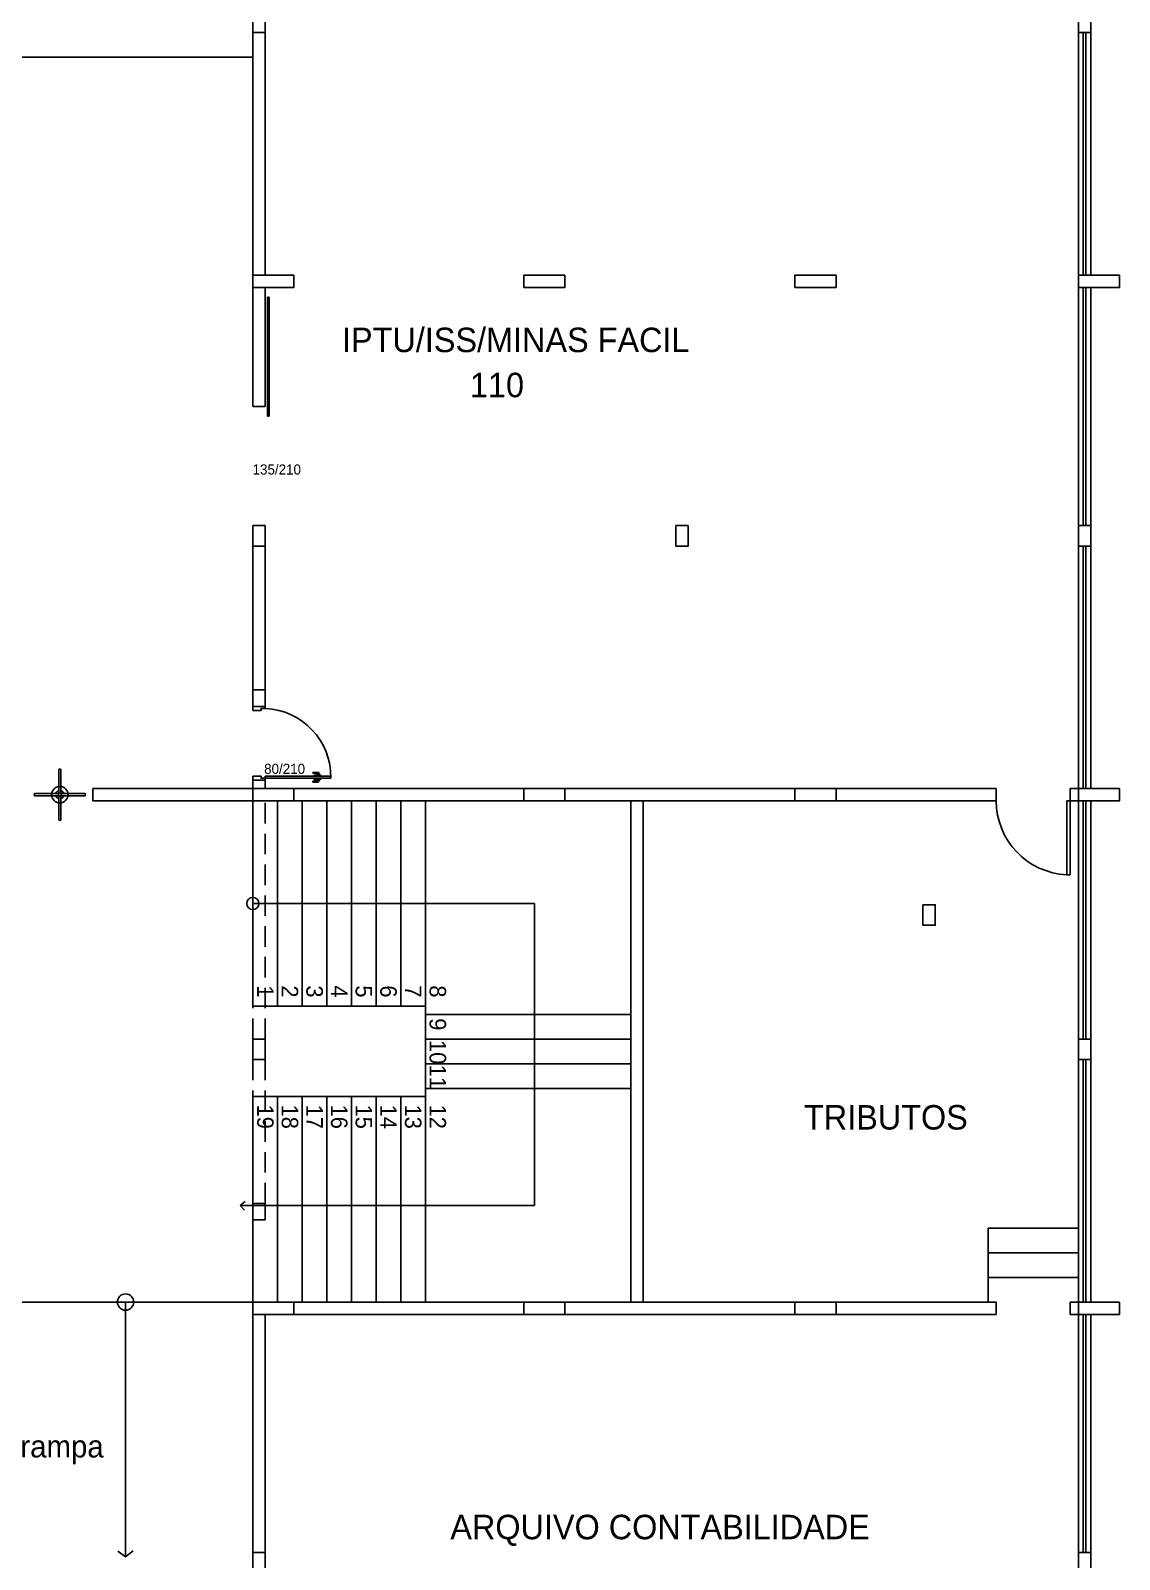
# Model space of a CAD drawing. Header units: inches. Extents: x 1211 to 1586, y 4594 to 4984.
# Drawn here: x 1349.87 to 1363.13, y 4635.41 to 4654.02 of the extents above; entities that cross this region are included whole.
import ezdxf

# ---------------------------------------------------------------- set-up
doc = ezdxf.new("R2010")
doc.units = ezdxf.units.IN
doc.header["$MEASUREMENT"] = 0
doc.linetypes.add('HIDDEN', pattern=[0.375, 0.25, -0.125])
for name, color, linetype in [('.5', 5, 'Continuous'), ('0.1', 1, 'Continuous'), ('0.8', 8, 'Continuous'), ('01', 1, 'Continuous'), ('02', 2, 'Continuous'), ('1', 1, 'Continuous'), ('Vão', 2, 'Continuous')]:
    doc.layers.add(name, color=color, linetype=linetype)

# ---------------------------------------------------------------- blocks, each defined once
blk = doc.blocks.new('A$C651E2A38')
at = {"layer": '0.1'}
for p, q in [((0.875, 0.95), (0.85, 0.95)), ((0.85, 0.95), (0.85, 0.15)), ((0.875, 0.15), (0.875, 0.95)), ((0.804, 0.794), (0.804, 0.73)), ((0.828, 0.804), (0.814, 0.804)), ((0.814, 0.73), (0.814, 0.794)), ((0.814, 0.794), (0.828, 0.794)), ((0.897, 0.804), (0.911, 0.804)), ((0.911, 0.794), (0.897, 0.794)), ((0.911, 0.73), (0.911, 0.794)), ((0.921, 0.794), (0.921, 0.73)), ((0.804, 0.73), (0.814, 0.73)), ((0.921, 0.73), (0.911, 0.73)), ((0.85, 0.15), (0.875, 0.15))]:
    blk.add_line(p, q, dxfattribs=at)
for points in [[(0.828, 0.817), (0.836, 0.817), (0.836, 0.777), (0.828, 0.777)], [(0.85, 0.825), (0.836, 0.825), (0.836, 0.747), (0.85, 0.747)], [(0.875, 0.825), (0.889, 0.825), (0.889, 0.747), (0.875, 0.747)], [(0.897, 0.817), (0.889, 0.817), (0.889, 0.777), (0.897, 0.777)]]:
    blk.add_lwpolyline(points, close=True, dxfattribs=at)
for points in [[(0, 0), (0.05, 0), (0.05, 0.1), (0.025, 0.1), (0.025, 0.15), (0, 0.15)], [(0.9, 0), (0.85, 0), (0.85, 0.1), (0.875, 0.1), (0.875, 0.15), (0.9, 0.15)]]:
    blk.add_lwpolyline(points, dxfattribs=at)
for centre, radius, start, end in [((0.862, 0.112), 0.838, 89.1457, 177.3829), ((0.814, 0.794), 0.01, 90, 180), ((0.911, 0.794), 0.01, 0, 90)]:
    blk.add_arc(centre, radius, start, end, dxfattribs=at)

msp = doc.modelspace()

# ---------------------------------------------------------------- linework, layer by layer
at = {"layer": '.5'}
for points in [[(1352.7258, 4654.2461), (1352.7258, 4653.9961), (1352.5758, 4653.9961), (1352.5758, 4654.2461), (1352.7258, 4654.2461)], [(1362.7758, 4654.2461), (1362.7758, 4653.9961), (1362.6258, 4653.9961), (1362.6258, 4654.2461), (1362.7758, 4654.2461)], [(1353.0758, 4651.0461), (1352.5758, 4651.0461), (1352.5758, 4650.8961), (1353.0758, 4650.8961), (1353.0758, 4651.0461)], [(1356.3758, 4651.0461), (1355.8758, 4651.0461), (1355.8758, 4650.8961), (1356.3758, 4650.8961), (1356.3758, 4651.0461)], [(1359.6758, 4651.0461), (1359.1758, 4651.0461), (1359.1758, 4650.8961), (1359.6758, 4650.8961), (1359.6758, 4651.0461)], [(1363.1258, 4651.0461), (1362.6258, 4651.0461), (1362.6258, 4650.8961), (1363.1258, 4650.8961), (1363.1258, 4651.0461)], [(1352.7258, 4647.9961), (1352.7258, 4647.7461), (1352.5758, 4647.7461), (1352.5758, 4647.9961), (1352.7258, 4647.9961)], [(1357.8758, 4647.9961), (1357.8758, 4647.7461), (1357.7258, 4647.7461), (1357.7258, 4647.9961), (1357.8758, 4647.9961)], [(1362.7758, 4647.9961), (1362.7758, 4647.7461), (1362.6258, 4647.7461), (1362.6258, 4647.9961), (1362.7758, 4647.9961)], [(1353.0758, 4644.7961), (1352.5758, 4644.7961), (1352.5758, 4644.6461), (1353.0758, 4644.6461), (1353.0758, 4644.7961)], [(1356.3758, 4644.7961), (1355.8758, 4644.7961), (1355.8758, 4644.6461), (1356.3758, 4644.6461), (1356.3758, 4644.7961)], [(1359.6758, 4644.7961), (1359.1758, 4644.7961), (1359.1758, 4644.6461), (1359.6758, 4644.6461), (1359.6758, 4644.7961)], [(1363.1258, 4644.7961), (1362.6258, 4644.7961), (1362.6258, 4644.6461), (1363.1258, 4644.6461), (1363.1258, 4644.7961)], [(1352.7258, 4641.7461), (1352.7258, 4641.4961), (1352.5758, 4641.4961), (1352.5758, 4641.7461), (1352.7258, 4641.7461)], [(1362.7758, 4641.7461), (1362.7758, 4641.4961), (1362.6258, 4641.4961), (1362.6258, 4641.7461), (1362.7758, 4641.7461)], [(1353.0758, 4638.5461), (1352.5758, 4638.5461), (1352.5758, 4638.3961), (1353.0758, 4638.3961), (1353.0758, 4638.5461)], [(1356.3758, 4638.5461), (1355.8758, 4638.5461), (1355.8758, 4638.3961), (1356.3758, 4638.3961), (1356.3758, 4638.5461)], [(1359.6758, 4638.5461), (1359.1758, 4638.5461), (1359.1758, 4638.3961), (1359.6758, 4638.3961), (1359.6758, 4638.5461)], [(1363.1258, 4638.5461), (1362.6258, 4638.5461), (1362.6258, 4638.3961), (1363.1258, 4638.3961), (1363.1258, 4638.5461)], [(1352.7258, 4635.4961), (1352.7258, 4635.2461), (1352.5758, 4635.2461), (1352.5758, 4635.4961), (1352.7258, 4635.4961)], [(1362.7758, 4635.4961), (1362.7758, 4635.2461), (1362.6258, 4635.2461), (1362.6258, 4635.4961), (1362.7758, 4635.4961)]]:
    msp.add_lwpolyline(points, dxfattribs=at)
at = {"layer": '.5', "elevation": 0}
msp.add_lwpolyline([(1360.7328, 4643.3822), (1360.7328, 4643.1322), (1360.8828, 4643.1322), (1360.8828, 4643.3822), (1360.7328, 4643.3822)], dxfattribs=at)
for p, q in [((1352.5758, 4651.0461), (1352.5758, 4653.9961)), ((1352.7258, 4651.0461), (1352.7258, 4653.9961)), ((1362.6258, 4653.9961), (1362.6258, 4654.0461)), ((1352.5758, 4650.8961), (1352.5758, 4651.0461)), ((1352.5758, 4650.8961), (1352.5758, 4649.4461)), ((1352.7258, 4650.8961), (1352.5758, 4650.8961)), ((1352.7258, 4649.4461), (1352.7258, 4650.8961)), ((1352.7258, 4649.4461), (1352.5758, 4649.4461)), ((1352.5758, 4647.7461), (1352.5758, 4645.9961)), ((1352.7258, 4645.9961), (1352.7258, 4647.7461)), ((1352.7258, 4645.9961), (1352.5758, 4645.9961)), ((1352.5758, 4645.9961), (1352.5758, 4645.7961)), ((1352.7258, 4645.7961), (1352.7258, 4645.9961)), ((1352.7258, 4645.7961), (1352.5758, 4645.7961)), ((1352.5758, 4642.1461), (1352.5758, 4644.6461)), ((1361.6258, 4644.7961), (1352.7258, 4644.7961)), ((1361.6258, 4644.6461), (1352.7258, 4644.6461)), ((1352.8758, 4642.1461), (1352.8758, 4644.6461)), ((1353.1758, 4642.1461), (1353.1758, 4644.6461)), ((1353.4758, 4642.1461), (1353.4758, 4644.6461)), ((1353.7758, 4642.1461), (1353.7758, 4644.6461)), ((1354.0758, 4642.1461), (1354.0758, 4644.6461)), ((1354.3758, 4642.1461), (1354.3758, 4644.6461)), ((1354.6758, 4641.0461), (1354.6758, 4644.6461)), ((1357.1758, 4638.5461), (1357.1758, 4644.6461)), ((1357.3258, 4638.5461), (1357.3258, 4644.6461)), ((1361.6258, 4644.6461), (1361.6258, 4644.7961)), ((1362.6258, 4644.6461), (1362.4858, 4644.6461)), ((1362.6258, 4644.7961), (1362.5258, 4644.7961)), ((1362.5258, 4644.6461), (1362.5258, 4644.7961)), ((1352.5758, 4642.1461), (1352.5758, 4644.1461)), ((1354.6758, 4642.1461), (1352.5758, 4642.1461)), ((1354.6758, 4642.0461), (1357.1758, 4642.0461)), ((1354.6758, 4641.7461), (1357.1758, 4641.7461)), ((1354.6758, 4641.4461), (1357.1758, 4641.4461)), ((1354.6758, 4641.1461), (1357.1758, 4641.1461)), ((1354.6758, 4641.0461), (1352.5758, 4641.0461)), ((1352.5758, 4641.0461), (1352.5758, 4638.5461)), ((1352.8758, 4641.0461), (1352.8758, 4638.5461)), ((1353.1758, 4641.0461), (1353.1758, 4638.5461)), ((1353.4758, 4641.0461), (1353.4758, 4638.5461)), ((1353.7758, 4641.0461), (1353.7758, 4638.5461)), ((1354.0758, 4641.0461), (1354.0758, 4638.5461)), ((1354.3758, 4641.0461), (1354.3758, 4638.5461)), ((1354.6758, 4641.0461), (1354.6758, 4638.5461)), ((1351.0258, 4638.5461), (1351.0258, 4635.4458)), ((1361.6258, 4638.5461), (1352.7258, 4638.5461)), ((1361.6258, 4638.3961), (1361.6258, 4638.5461)), ((1362.6258, 4638.5461), (1362.5258, 4638.5461)), ((1362.5258, 4638.5461), (1362.5258, 4638.3961)), ((1352.5758, 4635.4961), (1352.5758, 4638.3961)), ((1361.6258, 4638.3961), (1352.7258, 4638.3961)), ((1352.7258, 4635.4961), (1352.7258, 4638.3961)), ((1362.6258, 4638.3961), (1362.5258, 4638.3961))]:
    msp.add_line(p, q)
msp.add_lwpolyline([(1352.7258, 4644.7961), (1352.7258, 4644.8961), (1352.5758, 4644.8961), (1352.5758, 4644.7961)])
msp.add_circle((1351.0258, 4638.5461), 0.0992)
at = {"layer": '0.8'}
msp.add_lwpolyline([(1362.4858, 4643.7461), (1362.5258, 4643.7461), (1362.5258, 4644.6461), (1362.4858, 4644.6461)], close=True, dxfattribs=at)
msp.add_arc((1362.5258, 4644.6461), 0.9, 180, 267.45268, dxfattribs=at)
at = {"layer": '01', "color": 2, "linetype": 'HIDDEN'}
for p, q in [((1352.5758, 4641.7461), (1352.5758, 4644.6461)), ((1352.7258, 4641.7461), (1352.7258, 4644.6461)), ((1352.5758, 4639.7461), (1352.5758, 4641.4961)), ((1352.7258, 4639.7461), (1352.7258, 4641.4961))]:
    msp.add_line(p, q, dxfattribs=at)
at = {"layer": '01', "linetype": 'HIDDEN'}
for p, q in [((1352.5758, 4639.7461), (1352.5758, 4639.5461)), ((1352.7258, 4639.7461), (1352.5758, 4639.7461)), ((1352.7258, 4639.5461), (1352.7258, 4639.7461)), ((1352.7258, 4639.5461), (1352.5758, 4639.5461))]:
    msp.add_line(p, q, dxfattribs=at)
at = {"layer": '02'}
for p, q in [((1352.5758, 4643.3961), (1356.0058, 4643.3961)), ((1356.0058, 4643.3961), (1356.0058, 4639.7207)), ((1352.4216, 4639.7207), (1352.4837, 4639.7704)), ((1356.0058, 4639.7207), (1352.4216, 4639.7207)), ((1352.4216, 4639.7207), (1352.475, 4639.6659))]:
    msp.add_line(p, q, dxfattribs=at)
msp.add_circle((1352.5758, 4643.3961), 0.074, dxfattribs=at)
at = {"layer": '1'}
for p, q in [((1362.6258, 4651.0461), (1362.6258, 4653.9961)), ((1362.7758, 4651.0461), (1362.7758, 4653.9961)), ((1346.7258, 4653.6961), (1352.5758, 4653.6961)), ((1352.7558, 4650.7769), (1352.7558, 4649.3269)), ((1352.7758, 4650.7769), (1352.7558, 4650.7769)), ((1352.7758, 4649.3269), (1352.7758, 4650.7769)), ((1362.6258, 4647.9961), (1362.6258, 4650.8961)), ((1362.7758, 4647.9961), (1362.7758, 4650.8961)), ((1352.7558, 4649.3269), (1352.7758, 4649.3269)), ((1362.6258, 4644.7961), (1362.6258, 4647.7461)), ((1362.7758, 4644.7961), (1362.7758, 4647.7461)), ((1350.2133, 4644.7336), (1350.2133, 4645.0211)), ((1350.2383, 4644.7336), (1350.2383, 4645.0211)), ((1350.2133, 4644.7336), (1349.9258, 4644.7336)), ((1350.2133, 4644.7086), (1349.9258, 4644.7086)), ((1350.2133, 4644.7086), (1350.2133, 4644.4211)), ((1350.2383, 4644.7336), (1350.5258, 4644.7336)), ((1350.2383, 4644.7086), (1350.2383, 4644.4211)), ((1350.2383, 4644.7086), (1350.5258, 4644.7086)), ((1352.5758, 4644.7961), (1350.6258, 4644.7961)), ((1350.6258, 4644.7961), (1350.6258, 4644.6461)), ((1352.5758, 4644.6461), (1350.6258, 4644.6461)), ((1352.5758, 4644.6461), (1352.5758, 4644.7961)), ((1362.6258, 4641.7461), (1362.6258, 4644.6461)), ((1362.7758, 4641.7461), (1362.7758, 4644.6461)), ((1362.6258, 4638.5461), (1362.6258, 4641.4961)), ((1362.7758, 4638.5461), (1362.7758, 4641.4961)), ((1361.5258, 4638.5461), (1361.5258, 4639.4461)), ((1361.5258, 4639.4461), (1362.6258, 4639.4461)), ((1361.5258, 4639.1461), (1362.6258, 4639.1461)), ((1361.5258, 4638.8461), (1362.6258, 4638.8461)), ((1352.5758, 4638.5461), (1349.4758, 4638.5461)), ((1362.6258, 4635.4961), (1362.6258, 4638.3961)), ((1362.7758, 4635.4961), (1362.7758, 4638.3961)), ((1351.0258, 4635.4458), (1350.9324, 4635.5126)), ((1351.0258, 4635.4458), (1351.119, 4635.5197))]:
    msp.add_line(p, q, dxfattribs=at)
for radius in [0.1, 0.0177]:
    msp.add_circle((1350.2258, 4644.7211), radius, dxfattribs=at)
for centre, radius, start, end in [((1350.2258, 4645.0211), 0.0125, 0, 180), ((1349.9258, 4644.7211), 0.0125, 90, 270), ((1350.2258, 4644.7211), 0.05, 104.47751, 165.52249), ((1350.2258, 4644.7211), 0.05, 194.47751, 255.52249), ((1350.2258, 4644.7211), 0.05, 14.47751, 75.52249), ((1350.2258, 4644.7211), 0.05, 284.47751, 345.52249), ((1350.5258, 4644.7211), 0.0125, 270, 90), ((1350.2258, 4644.4211), 0.0125, 180, 0)]:
    msp.add_arc(centre, radius, start, end, dxfattribs=at)
at = {"layer": 'Vão'}
for p, q in [((1362.6858, 4651.0461), (1362.6858, 4653.9961)), ((1362.7158, 4651.0461), (1362.7158, 4653.9961)), ((1362.6858, 4647.9961), (1362.6858, 4650.8961)), ((1362.7158, 4647.9961), (1362.7158, 4650.8961)), ((1362.6858, 4644.7961), (1362.6858, 4647.7461)), ((1362.7158, 4644.7961), (1362.7158, 4647.7461)), ((1362.6858, 4641.7461), (1362.6858, 4644.6461)), ((1362.7158, 4641.7461), (1362.7158, 4644.6461)), ((1362.6858, 4638.5461), (1362.6858, 4641.4961)), ((1362.7158, 4638.5461), (1362.7158, 4641.4961)), ((1362.6858, 4635.4961), (1362.6858, 4638.3961)), ((1362.7158, 4635.4961), (1362.7158, 4638.3961))]:
    msp.add_line(p, q, dxfattribs=at)

# ---------------------------------------------------------------- block references
at = {"rotation": 270}
msp.add_blockref('A$C651E2A38', (1352.5758, 4645.7961), dxfattribs=at)

# ---------------------------------------------------------------- texts
at = {"layer": '0.8', "extrusion": (-0.141435, 3.16192e-13, 0.989948), "attachment_point": 7, "text_direction": (0.989948, 0, 0.141435)}
for s, insert, char_height, width in [('IPTU/ISS/MINAS FACIL', (1353.6614, 4650.103), 0.297984, 5.563683), ('110', (1355.2193, 4649.5545, 0.3101), 0.29798, 4.451806), ('TRIBUTOS', (1359.2856, 4640.6414), 0.29798, 2.427637), ('ARQUIVO CONTABILIDADE', (1354.9799, 4635.5772), 0.297984, 6.916319)]:
    msp.add_mtext(s, dxfattribs=dict(at, insert=insert, char_height=char_height, width=width))
at = {"layer": '0.8', "extrusion": (-0.141435, 3.16226e-13, 0.989948), "char_height": 0.12317, "width": 1.003463, "attachment_point": 7, "text_direction": (0.989948, 0, 0.141435)}
for s, insert in [('135/210', (1352.5723, 4648.6159, 3.4644)), ('80/210', (1352.713, 4644.9726))]:
    msp.add_mtext(s, dxfattribs=dict(at, insert=insert))
at = {"layer": '0.8', "extrusion": (-3.16131e-13, 0.141435, 0.989948), "attachment_point": 1, "text_direction": (0, -0.989948, 0.141435)}
for s, insert, char_height, width in [('3', (1353.4281, 4642.4006), 0.2012, 1.638865), ('4', (1353.7281, 4642.4006), 0.2012, 1.638865), ('5', (1354.0281, 4642.4006), 0.2012, 1.638865), ('8', (1354.9281, 4642.4006), 0.2012, 1.638865), ('1', (1352.8281, 4642.4006), 0.2012, 1.638865), ('2', (1353.1281, 4642.4006), 0.2012, 1.638865), ('6', (1354.3281, 4642.4006), 0.2012, 1.638865), ('7', (1354.6281, 4642.4006), 0.2012, 1.638865), ('9', (1354.9281, 4642.0006), 0.2012, 1.638865), ('10', (1354.9281, 4641.7355, -0.005), 0.20116, 1.674088), ('11', (1354.9281, 4641.4355, -0.005), 0.20116, 1.674088), ('19', (1352.8281, 4640.9498, 0.0644), 0.20116, 1.183452), ('18', (1353.1281, 4640.9498, 0.0644), 0.20116, 1.183452), ('17', (1353.4281, 4640.9498, 0.0644), 0.20116, 1.183452), ('16', (1353.7281, 4640.9498, 0.0644), 0.20116, 1.183452), ('15', (1354.0281, 4640.9498, 0.0644), 0.20116, 1.183452), ('14', (1354.3281, 4640.9498, 0.0644), 0.20116, 1.183452), ('13', (1354.6281, 4640.9498, 0.0644), 0.20116, 1.183452), ('12', (1354.9281, 4640.9498, 0.0644), 0.20116, 1.183452)]:
    msp.add_mtext(s, dxfattribs=dict(at, insert=insert, char_height=char_height, width=width))
at = {"layer": '0.8', "extrusion": (-0.141435, -3.16192e-13, 0.989948), "insert": (1349.7451, 4636.9249), "char_height": 0.27054, "width": 2.204054, "attachment_point": 1, "text_direction": (0.989948, 0, 0.141435)}
msp.add_mtext('rampa', dxfattribs=at)

doc.saveas('drawing.dxf')
